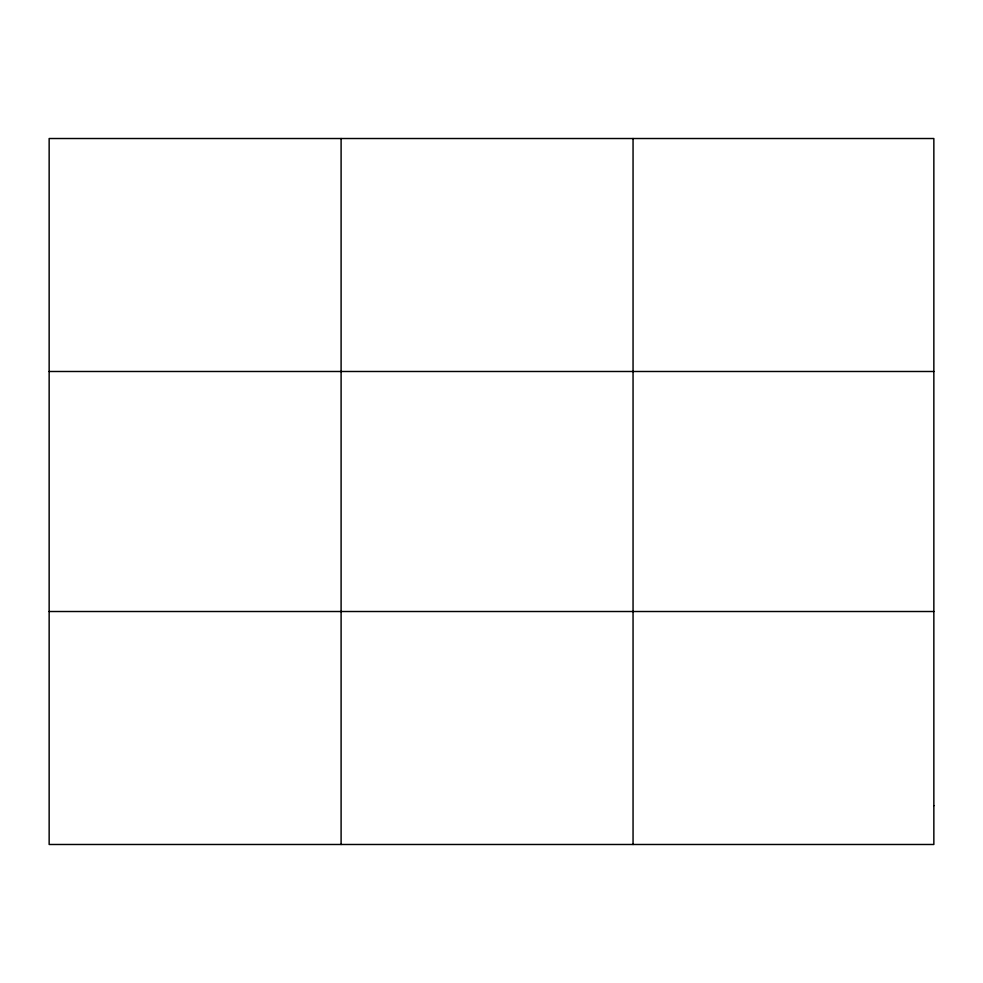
<?xml version="1.0" encoding="UTF-8"?>
<svg xmlns="http://www.w3.org/2000/svg" width="983" height="983" viewBox="0 0 983 983"><rect width="100%" height="100%" fill="white"/><g stroke="black" fill="none" stroke-linecap="round" stroke-linejoin="round"><path stroke-width="1.47" d="M341.101 138.517L341.101 844.483M633.052 138.517L633.052 844.483M49.15 371.488L933.85 371.488M49.15 611.512L933.85 611.512M933.85 805.655L933.85 844.483L49.15 844.483L49.15 138.517L933.85 138.517L933.85 805.655"/></g></svg>
